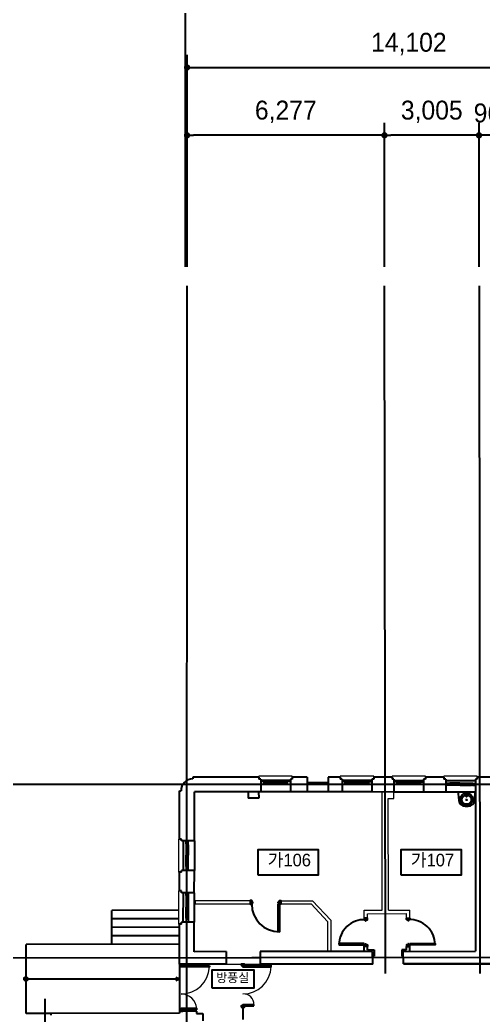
# Model space of a CAD drawing. Header units: millimetres. Extents: x 580267 to 706267, y 28800 to 115200.
# Drawn here: x 601886 to 616614, y 67210 to 98831 of the extents above; entities that cross this region are included whole.
import ezdxf
from ezdxf.enums import TextEntityAlignment as Align

# ---------------------------------------------------------------- set-up
doc = ezdxf.new("R2010")
doc.units = ezdxf.units.MM
doc.header["$LTSCALE"] = 5
for name, color, linetype in [('A-DOOR', 4, 'Continuous'), ('A-DOOR-8', 8, 'Continuous'), ('text', 7, 'Continuous'), ('단면선', 2, 'Continuous'), ('입면', 7, 'Continuous'), ('입면선', 8, 'Continuous'), ('중심선', 1, 'Continuous'), ('치수', 7, 'Continuous')]:
    doc.layers.add(name, color=color, linetype=linetype)
for name, color, linetype, lineweight in [('ELE-1 (벽체 마감)', 3, 'Continuous', 9), ('ELE-2 (마감 창호)', 4, 'Continuous', 9), ('HAT-2', 8, 'Continuous', 0)]:
    doc.layers.add(name, color=color, linetype=linetype, lineweight=lineweight)
doc.styles.get("Standard").update_dxf_attribs({"font": 'Gulim.ttf'})
doc.dimstyles.new('ISO-25', dxfattribs={"dimscale": 400, "dimtxt": 1.5, "dimasz": 0.5, "dimexe": 1, "dimexo": 1.5, "dimgap": 1, "dimtad": 1, "dimdec": 0, "dimlunit": 6, "dimtxsty": 'Standard', "dimblk": 'DOT', "dimcen": 0, "dimclrd": 256, "dimclre": 256, "dimclrt": 7, "dimadec": 0, "dimazin": 0, "dimtfac": 1, "dimtdec": 0, "dimtix": 1, "dimtmove": 0, "dimatfit": 3, "dimfxl": 1.25, "dimlwd": -1, "dimlwe": -1, "dimarcsym": 0})

# ---------------------------------------------------------------- blocks, each defined once
blk = doc.blocks.new('A$C26F80365')
at = {"layer": '입면선'}
for p, q in [((-26, 0), (27, 0)), ((-25, 194), (25, 194)), ((0, -27), (0, 26))]:
    blk.add_line(p, q, dxfattribs=at)
blk.add_lwpolyline([(-51, -205), (51, -205, 0.382162), (250, -27), (274, 189, 0.447008), (224, 245), (-224, 245, 0.447008), (-274, 189), (-250, -27, 0.382162)], format="xyb", close=True, dxfattribs=at)
blk.add_lwpolyline([(-25, 170), (-22, 170, -0.386916), (-18, 166), (-12, 101), (12, 101), (18, 166, -0.386916), (22, 170), (25, 170)], format="xyb", dxfattribs=at)
for centre, radius in [((0, 23), 196), ((0, 23), 188), ((-43, 182), 21.4), ((0, 0), 12.8), ((0, 182), 6.83), ((43, 182), 21.4)]:
    blk.add_circle(centre, radius, dxfattribs=at)
blk.add_rational_spline([(-15, 134), (-270, 114), (-135, -71), (0, -256), (135, -71), (270, 114), (15, 134)], [1, 0.527194519268, 1, 0.527194519268, 1, 0.527194519268, 1], degree=2, knots=[0, 0, 0, 0.333333, 0.333333, 0.666667, 0.666667, 1, 1, 1], dxfattribs=at)
blk = doc.blocks.new('_Dot')
at = {"color": 0, "linetype": 'ByBlock', "lineweight": -2}
blk.add_line((-0.5, 0), (-1, 0), dxfattribs=at)
at = {"color": 0, "linetype": 'ByBlock', "const_width": 0.5}
blk.add_lwpolyline([(-0.25, 0, 1), (0.25, 0, 1)], format="xyb", close=True, dxfattribs=at)
blk = doc.blocks.new('*D3')
at = {"layer": 'Defpoints', "color": 0}
for p in [(607201, 95164), (607201, 90383), (613479, 90383)]:
    blk.add_point(p, dxfattribs=at)
at = {"layer": '치수'}
for p, q in [((607201, 90983), (607201, 95564)), ((613479, 90983), (613479, 95564)), ((613279, 95164), (607401, 95164))]:
    blk.add_line(p, q, dxfattribs=at)
at = {"layer": '치수', "xscale": 200, "yscale": 200, "zscale": 200, "rotation": 180}
blk.add_blockref('_Dot', (607201, 95164), dxfattribs=at)
at = {"layer": '치수', "xscale": 200, "yscale": 200, "zscale": 200}
blk.add_blockref('_Dot', (613479, 95164), dxfattribs=at)
at = {"layer": '치수', "color": 7, "insert": (610340, 95909), "char_height": 600, "attachment_point": 5}
blk.add_mtext('6,277', dxfattribs=at)
blk = doc.blocks.new('*D4')
at = {"layer": 'Defpoints', "color": 0}
for p in [(613479, 95164), (613479, 90383), (616484, 90383)]:
    blk.add_point(p, dxfattribs=at)
at = {"layer": '치수'}
for p, q in [((613479, 90983), (613479, 95564)), ((616484, 90983), (616484, 95564)), ((616284, 95164), (613679, 95164))]:
    blk.add_line(p, q, dxfattribs=at)
at = {"layer": '치수', "xscale": 200, "yscale": 200, "zscale": 200, "rotation": 180}
blk.add_blockref('_Dot', (613479, 95164), dxfattribs=at)
at = {"layer": '치수', "xscale": 200, "yscale": 200, "zscale": 200}
blk.add_blockref('_Dot', (616484, 95164), dxfattribs=at)
at = {"layer": '치수', "color": 7, "insert": (614981, 95909), "char_height": 600, "attachment_point": 5}
blk.add_mtext('3,005', dxfattribs=at)
blk = doc.blocks.new('*D5')
at = {"layer": 'Defpoints', "color": 0}
for p in [(616484, 95164), (616484, 90383), (617454, 90383)]:
    blk.add_point(p, dxfattribs=at)
at = {"layer": '치수'}
for p, q in [((616484, 90983), (616484, 95564)), ((617454, 90983), (617454, 95564)), ((616284, 95164), (616084, 95164)), ((617454, 95164), (616484, 95164)), ((617654, 95164), (617854, 95164))]:
    blk.add_line(p, q, dxfattribs=at)
at = {"layer": '치수', "xscale": 200, "yscale": 200, "zscale": 200}
blk.add_blockref('_Dot', (616484, 95164), dxfattribs=at)
at = {"layer": '치수', "xscale": 200, "yscale": 200, "zscale": 200, "rotation": 180}
blk.add_blockref('_Dot', (617454, 95164), dxfattribs=at)
at = {"layer": '치수', "color": 7, "insert": (616969, 95871), "char_height": 600, "attachment_point": 5}
blk.add_mtext('969', dxfattribs=at)
blk = doc.blocks.new('*D60')
at = {"layer": 'Defpoints', "color": 0}
for p in [(621304, 97320), (607201, 90383), (621304, 90383)]:
    blk.add_point(p, dxfattribs=at)
at = {"layer": '치수'}
for p, q in [((607201, 90983), (607201, 97720)), ((621304, 90983), (621304, 97720)), ((607401, 97320), (621104, 97320))]:
    blk.add_line(p, q, dxfattribs=at)
at = {"layer": '치수', "xscale": 200, "yscale": 200, "zscale": 200, "rotation": 180}
blk.add_blockref('_Dot', (607201, 97320), dxfattribs=at)
at = {"layer": '치수', "xscale": 200, "yscale": 200, "zscale": 200}
blk.add_blockref('_Dot', (621304, 97320), dxfattribs=at)
at = {"layer": '치수', "color": 7, "insert": (614253, 98065), "char_height": 600, "attachment_point": 5}
blk.add_mtext('14,102', dxfattribs=at)
blk = doc.blocks.new('*D61')
at = {"layer": 'Defpoints', "color": 0}
for p in [(683691, 99477), (607157, 90383), (683691, 90383)]:
    blk.add_point(p, dxfattribs=at)
at = {"layer": '치수'}
for p, q in [((607157, 90983), (607157, 99877)), ((683691, 90983), (683691, 99877)), ((607357, 99477), (683491, 99477))]:
    blk.add_line(p, q, dxfattribs=at)
at = {"layer": '치수', "xscale": 200, "yscale": 200, "zscale": 200, "rotation": 180}
blk.add_blockref('_Dot', (607157, 99477), dxfattribs=at)
at = {"layer": '치수', "xscale": 200, "yscale": 200, "zscale": 200}
blk.add_blockref('_Dot', (683691, 99477), dxfattribs=at)
at = {"layer": '치수', "color": 7, "insert": (645424, 100222), "char_height": 600, "attachment_point": 5}
blk.add_mtext('76,534', dxfattribs=at)

msp = doc.modelspace()

# ---------------------------------------------------------------- linework, layer by layer
at = {"layer": 'A-DOOR'}
msp.add_line((608974.3, 67457.1), (608974.3, 67072.1), dxfattribs=at)
for points in [[(609291.8, 70803.5), (609256.8, 70803.5), (609256.8, 70846.5), (609206.8, 70846.5), (609206.8, 70736.5), (609256.8, 70736.5), (609256.8, 70779.5), (609291.8, 70779.5)], [(610101.8, 70803.5), (610136.8, 70803.5), (610136.8, 70846.5), (610186.8, 70846.5), (610186.8, 70736.5), (610136.8, 70736.5), (610136.8, 70779.5), (610101.8, 70779.5)], [(610093.8, 69856.5), (610093.8, 70736.5), (610136.8, 70736.5), (610136.8, 69856.5)], [(612898.2, 70206.7), (612898.1, 70241.7), (612941.1, 70241.8), (612941.1, 70291.8), (612831.1, 70291.7), (612831.1, 70241.7), (612874.1, 70241.7), (612874.2, 70206.7)], [(614219.2, 70208.5), (614219.1, 70243.5), (614176.1, 70243.4), (614176.1, 70293.4), (614286.1, 70293.6), (614286.1, 70243.6), (614243.1, 70243.5), (614243.2, 70208.5)], [(612832.1, 69484.7), (612032.1, 69483.6), (612032.2, 69440.6), (612832.2, 69441.7)], [(612899.1, 69476.7), (612899.2, 69441.7), (612942.2, 69441.8), (612942.2, 69391.8), (612832.2, 69391.7), (612832.2, 69441.7), (612875.2, 69441.7), (612875.1, 69476.7)], [(614220.1, 69478.5), (614220.2, 69443.5), (614177.2, 69443.4), (614177.2, 69393.4), (614287.2, 69393.6), (614287.2, 69443.6), (614244.2, 69443.5), (614244.1, 69478.5)], [(614287.1, 69486.6), (615087.1, 69487.6), (615087.2, 69444.6), (614287.2, 69443.6)], [(606961.9, 68779), (607061.9, 68779), (607061.9, 68824), (606961.9, 68824)], [(607911.9, 68779), (607912, 68744), (607012, 68744), (607011.9, 68779)], [(608922.5, 68781.5), (609022.5, 68781.5), (609022.5, 68826.5), (608922.5, 68826.5)], [(609874.3, 68746.5), (609874.2, 68781.5), (608974.2, 68781.5), (608974.3, 68746.5)], [(606961.9, 67335), (607061.9, 67335), (607061.9, 67380), (606961.9, 67380)], [(607511.9, 67380), (607511.9, 67415), (607011.9, 67415), (607011.9, 67380)], [(608924.3, 67457.1), (609024.3, 67457.1), (609024.3, 67502.1), (608924.3, 67502.1)], [(609324.3, 67502.1), (609324.2, 67537.1), (608974.2, 67537.1), (608974.3, 67502.1)]]:
    msp.add_lwpolyline(points, close=True, dxfattribs=at)
for centre, start, end in [((612832.2, 69441.7), 87.07669, 180.07505), ((614287.2, 69443.6), 0.07505, 93.07342)]:
    msp.add_arc(centre, 800, start, end, dxfattribs=at)
at = {"layer": 'A-DOOR-8'}
msp.add_arc((610136.8, 70736.5), 880, 180, 270, dxfattribs=at)
at = {"layer": 'ELE-1 (벽체 마감)'}
for p, q in [((611015.1, 74609.7), (611683, 74609.4)), ((611015.1, 74599.7), (611683, 74599.4)), ((613404.8, 70542.4), (613399.9, 74298.5)), ((613600.2, 74093), (613780.2, 74093.3)), ((613604.8, 70542.7), (613600.2, 74093)), ((613780.2, 74093.3), (613779.9, 74298.3)), ((609206.8, 70838.9), (607463.1, 70836.7)), ((607463.1, 70836.7), (607463.2, 70736.7)), ((609206.8, 70841.5), (609206.8, 70741.5)), ((609206.8, 70838.9), (609207, 70738.9)), ((610186.8, 70840.2), (611190.4, 70841.5)), ((610186.8, 70841.5), (610186.8, 70741.5)), ((610186.8, 70840.2), (610187, 70740.2)), ((611190.4, 70841.5), (611767.6, 70221.5)), ((609207, 70738.9), (607463.2, 70736.7)), ((610187, 70740.2), (611147, 70741.5)), ((611147, 70741.5), (611667.7, 70182.1)), ((612830.7, 70541.7), (613404.8, 70542.4)), ((612831.1, 70291.7), (612830.7, 70541.7)), ((613604.8, 70542.7), (614285.7, 70543.6)), ((614286.1, 70293.6), (614285.7, 70543.6)), ((611767.6, 70221.5), (611768.9, 69230.3)), ((612941.1, 70291.8), (612831.1, 70291.7)), ((612940.9, 70431.8), (614175.9, 70433.4)), ((612941.1, 70291.8), (612940.9, 70431.8)), ((614176.1, 70293.4), (614175.9, 70433.4)), ((614176.1, 70293.4), (614286.1, 70293.6)), ((611667.7, 70182.1), (611668.9, 69230.1)), ((608444.2, 69025.9), (609529.2, 69027.3)), ((608444.5, 68825.9), (609529.5, 68827.3))]:
    msp.add_line(p, q, dxfattribs=at)
at = {"layer": 'ELE-2 (마감 창호)'}
for p, q in [((609630.5, 74630.4), (609543.5, 74630.4)), ((610398.3, 74630.2), (609630.5, 74630.4)), ((609630.5, 74615.4), (609630.5, 74630.4)), ((610398.3, 74615.2), (610398.3, 74630.2)), ((610398.3, 74630.2), (610485.3, 74630.2)), ((610485.3, 74550), (609543.4, 74550.4)), ((609635.4, 74550.4), (609543.4, 74550.4)), ((609630.4, 74570.4), (609630.5, 74610.4)), ((609650.4, 74570.4), (609630.4, 74570.4)), ((609630.4, 74553.4), (609630.4, 74565.4)), ((609650.4, 74565.4), (609630.4, 74565.4)), ((609635.4, 74553.4), (609630.4, 74553.4)), ((609650.5, 74615.4), (609630.5, 74615.4)), ((609650.5, 74610.4), (609630.5, 74610.4)), ((609631.5, 74616.4), (609631.5, 74626.4)), ((609670.5, 74626.4), (609631.5, 74626.4)), ((609651.5, 74616.4), (609631.5, 74616.4)), ((609631.5, 74599.4), (609631.5, 74609.4)), ((609651.5, 74609.4), (609631.5, 74609.4)), ((609670.5, 74599.4), (609631.5, 74599.4)), ((609635.4, 74550.4), (609635.4, 74553.4)), ((610393.3, 74550.2), (609635.4, 74550.4)), ((609650.4, 74565.4), (609650.4, 74570.4)), ((609650.5, 74610.4), (609650.5, 74615.4)), ((609651.5, 74609.4), (609651.5, 74616.4)), ((609660.5, 74616.9), (609670.5, 74617.9)), ((609660.5, 74608.9), (609660.5, 74616.9)), ((609670.5, 74607.9), (609660.5, 74608.9)), ((609665.5, 74609.9), (609665.5, 74615.9)), ((609998.8, 74615.8), (609665.5, 74615.9)), ((609998.8, 74609.8), (609665.5, 74609.9)), ((609670.5, 74617.9), (609670.5, 74626.4)), ((609672.5, 74617.4), (609670.5, 74617.9)), ((609672.5, 74608.4), (609670.5, 74607.9)), ((609670.5, 74599.4), (609670.5, 74607.9)), ((609673.5, 74615.9), (609672.5, 74617.4)), ((609673.5, 74609.9), (609672.5, 74608.4)), ((609990.8, 74615.8), (609991.8, 74617.3)), ((609990.8, 74609.8), (609991.8, 74608.3)), ((609991.8, 74617.3), (609993.8, 74617.8)), ((609991.8, 74608.3), (609993.8, 74607.8)), ((609993.8, 74617.8), (609993.8, 74626.3)), ((609993.8, 74626.3), (610032.8, 74626.3)), ((610003.8, 74616.8), (609993.8, 74617.8)), ((610003.8, 74608.8), (609993.8, 74607.8)), ((609993.8, 74599.3), (609993.8, 74607.8)), ((609993.8, 74599.3), (610032.8, 74599.3)), ((609994.8, 74554.3), (609994.8, 74581.3)), ((610033.8, 74581.3), (609994.8, 74581.3)), ((610033.8, 74581.3), (609994.8, 74581.3)), ((609994.8, 74554.3), (610033.8, 74554.3)), ((609998.8, 74609.8), (609998.8, 74615.8)), ((610003.8, 74608.8), (610003.8, 74616.8)), ((610023.8, 74571.8), (610033.8, 74572.8)), ((610023.8, 74563.8), (610023.8, 74571.8)), ((610033.8, 74562.8), (610023.8, 74563.8)), ((610028.8, 74564.8), (610028.8, 74570.8)), ((610362.3, 74570.7), (610028.8, 74570.8)), ((610362.3, 74564.7), (610028.8, 74564.8)), ((610032.8, 74599.3), (610032.8, 74626.3)), ((610033.8, 74572.8), (610033.8, 74581.3)), ((610035.8, 74572.3), (610033.8, 74572.8)), ((610035.8, 74563.3), (610033.8, 74562.8)), ((610033.8, 74554.3), (610033.8, 74562.8)), ((610036.8, 74570.8), (610035.8, 74572.3)), ((610036.8, 74564.8), (610035.8, 74563.3)), ((610355.3, 74570.7), (610356.3, 74572.2)), ((610355.3, 74564.7), (610356.3, 74563.2)), ((610356.3, 74572.2), (610358.3, 74572.7)), ((610356.3, 74563.2), (610358.3, 74562.7)), ((610358.3, 74572.7), (610358.3, 74581.2)), ((610358.3, 74581.2), (610397.3, 74581.2)), ((610368.3, 74571.7), (610358.3, 74572.7)), ((610358.3, 74562.7), (610368.3, 74563.7)), ((610358.3, 74554.2), (610358.3, 74562.7)), ((610397.3, 74554.2), (610358.3, 74554.2)), ((610363.3, 74564.7), (610363.3, 74570.7)), ((610368.3, 74563.7), (610368.3, 74571.7)), ((610377.3, 74564.2), (610377.3, 74571.2)), ((610377.3, 74571.2), (610397.3, 74571.2)), ((610377.3, 74564.2), (610397.3, 74564.2)), ((610378.3, 74610.2), (610378.3, 74615.2)), ((610378.3, 74615.2), (610398.3, 74615.2)), ((610378.3, 74610.2), (610398.3, 74610.2)), ((610378.3, 74565.2), (610378.3, 74570.2)), ((610378.3, 74570.2), (610398.3, 74570.2)), ((610378.3, 74565.2), (610398.3, 74565.2)), ((610393.3, 74550.2), (610393.3, 74553.2)), ((610393.3, 74553.2), (610398.3, 74553.2)), ((610393.3, 74550.2), (610485.3, 74550.2)), ((610397.3, 74571.2), (610397.3, 74581.2)), ((610397.3, 74554.2), (610397.3, 74564.2)), ((610398.3, 74570.2), (610398.3, 74610.2)), ((610398.3, 74553.2), (610398.3, 74565.2)), ((612219.9, 74624.1), (612132.9, 74624.1)), ((612224.9, 74544.1), (612132.9, 74544.1)), ((612987.7, 74623.9), (612219.9, 74624.1)), ((612219.9, 74609.1), (612219.9, 74624.1)), ((612239.9, 74609.1), (612219.9, 74609.1)), ((612219.9, 74564.1), (612219.9, 74604.1)), ((612239.9, 74604.1), (612219.9, 74604.1)), ((612239.9, 74564.1), (612219.9, 74564.1)), ((612219.9, 74547.1), (612219.9, 74559.1)), ((612239.9, 74559.1), (612219.9, 74559.1)), ((612224.9, 74547.1), (612219.9, 74547.1)), ((612220.9, 74610.1), (612220.9, 74620.1)), ((612259.9, 74620.1), (612220.9, 74620.1)), ((612240.9, 74610.1), (612220.9, 74610.1)), ((612220.9, 74593.1), (612220.9, 74603.1)), ((612240.9, 74603.1), (612220.9, 74603.1)), ((612259.9, 74593.1), (612220.9, 74593.1)), ((612224.9, 74544.1), (612224.9, 74547.1)), ((612982.7, 74543.9), (612224.9, 74544.1)), ((612239.9, 74604.1), (612239.9, 74609.1)), ((612239.9, 74559.1), (612239.9, 74564.1)), ((612240.9, 74603.1), (612240.9, 74610.1)), ((612249.9, 74610.6), (612259.9, 74611.6)), ((612249.9, 74602.6), (612249.9, 74610.6)), ((612259.9, 74601.6), (612249.9, 74602.6)), ((612254.9, 74603.6), (612254.9, 74609.6)), ((612588.3, 74609.5), (612254.9, 74609.6)), ((612588.3, 74603.5), (612254.9, 74603.6)), ((612259.9, 74611.6), (612259.9, 74620.1)), ((612261.9, 74611.1), (612259.9, 74611.6)), ((612261.9, 74602.1), (612259.9, 74601.6)), ((612259.9, 74593.1), (612259.9, 74601.6)), ((612262.9, 74609.6), (612261.9, 74611.1)), ((612262.9, 74603.6), (612261.9, 74602.1)), ((612580.3, 74609.5), (612581.3, 74611)), ((612580.3, 74603.5), (612581.2, 74602)), ((612581.2, 74602), (612583.2, 74601.5)), ((612581.3, 74611), (612583.3, 74611.5)), ((612593.2, 74602.5), (612583.2, 74601.5)), ((612583.2, 74593), (612583.2, 74601.5)), ((612583.2, 74593), (612622.2, 74593)), ((612583.3, 74611.5), (612583.3, 74620)), ((612583.3, 74620), (612622.3, 74620)), ((612593.3, 74610.5), (612583.3, 74611.5)), ((612584.2, 74548), (612584.2, 74575)), ((612623.2, 74575), (612584.2, 74575)), ((612623.2, 74575), (612584.2, 74575)), ((612584.2, 74548), (612623.2, 74548)), ((612588.3, 74603.5), (612588.3, 74609.5)), ((612593.2, 74602.5), (612593.3, 74610.5)), ((612613.2, 74565.5), (612623.2, 74566.5)), ((612613.2, 74557.5), (612613.2, 74565.5)), ((612623.2, 74556.5), (612613.2, 74557.5)), ((612618.2, 74558.5), (612618.2, 74564.5)), ((612951.7, 74564.4), (612618.2, 74564.5)), ((612951.7, 74558.4), (612618.2, 74558.5)), ((612622.2, 74593), (612622.3, 74620)), ((612623.2, 74566.5), (612623.2, 74575)), ((612625.2, 74566), (612623.2, 74566.5)), ((612625.2, 74557), (612623.2, 74556.5)), ((612623.2, 74548), (612623.2, 74556.5)), ((612626.2, 74564.5), (612625.2, 74566)), ((612626.2, 74558.5), (612625.2, 74557)), ((612944.7, 74564.4), (612945.7, 74565.9)), ((612944.7, 74558.4), (612945.7, 74556.9)), ((612945.7, 74565.9), (612947.7, 74566.4)), ((612945.7, 74556.9), (612947.7, 74556.4)), ((612947.7, 74566.4), (612947.7, 74574.9)), ((612947.7, 74574.9), (612986.7, 74574.9)), ((612957.7, 74565.4), (612947.7, 74566.4)), ((612947.7, 74556.4), (612957.7, 74557.4)), ((612947.7, 74547.9), (612947.7, 74556.4)), ((612986.7, 74547.9), (612947.7, 74547.9)), ((612952.7, 74558.4), (612952.7, 74564.4)), ((612957.7, 74557.4), (612957.7, 74565.4)), ((612966.7, 74557.9), (612966.7, 74564.9)), ((612966.7, 74564.9), (612986.7, 74564.9)), ((612966.7, 74557.9), (612986.7, 74557.9)), ((612967.7, 74603.9), (612967.7, 74608.9)), ((612967.7, 74608.9), (612987.7, 74608.9)), ((612967.7, 74603.9), (612987.7, 74603.9)), ((612967.7, 74558.9), (612967.7, 74563.9)), ((612967.7, 74563.9), (612987.7, 74563.9)), ((612967.7, 74558.9), (612987.7, 74558.9)), ((612982.7, 74543.9), (612982.7, 74546.9)), ((612982.7, 74546.9), (612987.7, 74546.9)), ((612982.7, 74543.9), (613074.7, 74543.8)), ((612986.7, 74564.9), (612986.7, 74574.9)), ((612986.7, 74547.9), (612986.7, 74557.9)), ((612987.7, 74608.9), (612987.7, 74623.9)), ((612987.7, 74623.9), (613074.7, 74623.8)), ((612987.7, 74563.9), (612987.7, 74603.9)), ((612987.7, 74546.9), (612987.7, 74558.9)), ((613872, 74533.3), (613780, 74533.3)), ((613867.1, 74613.3), (613780.1, 74613.3)), ((613867, 74598.3), (613867.1, 74613.3)), ((613887, 74598.2), (613867, 74598.3)), ((613867, 74553.3), (613867, 74593.3)), ((613887, 74593.2), (613867, 74593.3)), ((613887, 74553.2), (613867, 74553.3)), ((613867, 74536.3), (613867, 74548.3)), ((613887, 74548.2), (613867, 74548.3)), ((613872, 74536.3), (613867, 74536.3)), ((614634.9, 74612.9), (613867.1, 74613.3)), ((613868, 74599.3), (613868, 74609.3)), ((613907, 74609.2), (613868, 74609.3)), ((613888, 74599.2), (613868, 74599.3)), ((613868, 74582.3), (613868, 74592.3)), ((613888, 74592.2), (613868, 74592.3)), ((613907, 74582.2), (613868, 74582.3)), ((613872, 74533.3), (613872, 74536.3)), ((614629.9, 74532.9), (613872, 74533.3)), ((613887, 74593.2), (613887, 74598.2)), ((613887, 74548.2), (613887, 74553.2)), ((613888, 74592.2), (613888, 74599.2)), ((613897, 74599.7), (613907, 74600.7)), ((613897, 74591.7), (613897, 74599.7)), ((613907, 74590.7), (613897, 74591.7)), ((613902, 74592.7), (613902, 74598.7)), ((614235.4, 74598.6), (613902, 74598.7)), ((614235.4, 74592.6), (613902, 74592.7)), ((613907, 74600.7), (613907, 74609.2)), ((613909, 74600.2), (613907, 74600.7)), ((613909, 74591.2), (613907, 74590.7)), ((613907, 74582.2), (613907, 74590.7)), ((613910, 74598.7), (613909, 74600.2)), ((613910, 74592.7), (613909, 74591.2)), ((614227.4, 74598.6), (614228.4, 74600.1)), ((614227.4, 74592.6), (614228.4, 74591.1)), ((614228.4, 74600.1), (614230.4, 74600.6)), ((614228.4, 74591.1), (614230.4, 74590.6)), ((614230.4, 74600.6), (614230.4, 74609.1)), ((614230.4, 74609.1), (614269.4, 74609.1)), ((614240.4, 74599.6), (614230.4, 74600.6)), ((614240.4, 74591.6), (614230.4, 74590.6)), ((614230.4, 74582.1), (614230.4, 74590.6)), ((614230.4, 74582.1), (614269.4, 74582.1)), ((614231.4, 74537.1), (614231.4, 74564.1)), ((614270.4, 74564.1), (614231.4, 74564.1)), ((614270.4, 74564.1), (614231.4, 74564.1)), ((614231.4, 74537.1), (614270.4, 74537.1)), ((614235.4, 74592.6), (614235.4, 74598.6)), ((614240.4, 74591.6), (614240.4, 74599.6)), ((614260.4, 74554.6), (614270.4, 74555.6)), ((614260.4, 74546.6), (614260.4, 74554.6)), ((614270.4, 74545.6), (614260.4, 74546.6)), ((614265.4, 74547.6), (614265.4, 74553.6)), ((614598.9, 74553.4), (614265.4, 74553.6)), ((614598.9, 74547.4), (614265.4, 74547.6)), ((614269.4, 74582.1), (614269.4, 74609.1)), ((614270.4, 74555.6), (614270.4, 74564.1)), ((614272.4, 74555), (614270.4, 74555.6)), ((614272.4, 74546), (614270.4, 74545.6)), ((614270.4, 74537.1), (614270.4, 74545.6)), ((614273.4, 74553.5), (614272.4, 74555)), ((614273.4, 74547.5), (614272.4, 74546)), ((614591.9, 74553.4), (614592.9, 74554.9)), ((614591.9, 74547.4), (614592.9, 74545.9)), ((614592.9, 74554.9), (614594.9, 74555.4)), ((614592.9, 74545.9), (614594.9, 74545.4)), ((614594.9, 74555.4), (614594.9, 74563.9)), ((614594.9, 74563.9), (614633.9, 74563.9)), ((614604.9, 74554.4), (614594.9, 74555.4)), ((614594.9, 74545.4), (614604.9, 74546.4)), ((614594.9, 74536.9), (614594.9, 74545.4)), ((614633.9, 74536.9), (614594.9, 74536.9)), ((614599.9, 74547.4), (614599.9, 74553.4)), ((614604.9, 74546.4), (614604.9, 74554.4)), ((614613.9, 74546.9), (614613.9, 74553.9)), ((614613.9, 74553.9), (614633.9, 74553.9)), ((614613.9, 74546.9), (614633.9, 74546.9)), ((614614.9, 74592.9), (614614.9, 74597.9)), ((614614.9, 74597.9), (614634.9, 74597.9)), ((614614.9, 74592.9), (614634.9, 74592.9)), ((614614.9, 74547.9), (614614.9, 74552.9)), ((614614.9, 74552.9), (614634.9, 74552.9)), ((614614.9, 74547.9), (614634.9, 74547.9)), ((614629.9, 74532.9), (614629.9, 74535.9)), ((614629.9, 74535.9), (614634.9, 74535.9)), ((614629.9, 74532.9), (614721.9, 74532.8)), ((614633.9, 74553.9), (614633.9, 74563.9)), ((614633.9, 74536.9), (614633.9, 74546.9)), ((614634.9, 74597.9), (614634.9, 74612.9)), ((614634.9, 74612.9), (614721.9, 74612.8)), ((614634.9, 74552.9), (614634.9, 74592.9)), ((614634.9, 74535.9), (614634.9, 74547.9)), ((615515, 74582.4), (615428, 74582.5)), ((615520, 74502.4), (615428, 74502.5)), ((616282.9, 74582), (615515, 74582.4)), ((615515, 74567.4), (615515, 74582.4)), ((615535, 74567.4), (615515, 74567.4)), ((615515, 74522.4), (615515, 74562.4)), ((615535, 74562.4), (615515, 74562.4)), ((615535, 74522.4), (615515, 74522.4)), ((615515, 74505.4), (615515, 74517.4)), ((615535, 74517.4), (615515, 74517.4)), ((615520, 74505.4), (615515, 74505.4)), ((615516, 74568.4), (615516, 74578.4)), ((615555, 74578.4), (615516, 74578.4)), ((615536, 74568.4), (615516, 74568.4)), ((615516, 74551.4), (615516, 74561.4)), ((615536, 74561.4), (615516, 74561.4)), ((615555, 74551.4), (615516, 74551.4)), ((615520, 74502.4), (615520, 74505.4)), ((616277.8, 74502), (615520, 74502.4)), ((615535, 74562.4), (615535, 74567.4)), ((615535, 74517.4), (615535, 74522.4)), ((615536, 74561.4), (615536, 74568.4)), ((615545, 74568.9), (615555, 74569.9)), ((615545, 74560.9), (615545, 74568.9)), ((615555, 74559.9), (615545, 74560.9)), ((615550, 74561.9), (615550, 74567.9)), ((615883.4, 74567.7), (615550, 74567.9)), ((615883.4, 74561.7), (615550, 74561.9)), ((615555, 74569.9), (615555, 74578.4)), ((615557, 74569.4), (615555, 74569.9)), ((615557, 74560.4), (615555, 74559.9)), ((615555, 74551.4), (615555, 74559.9)), ((615558, 74567.9), (615557, 74569.4)), ((615558, 74561.9), (615557, 74560.4)), ((615875.4, 74567.7), (615876.4, 74569.2)), ((615875.4, 74561.7), (615876.4, 74560.2)), ((615876.4, 74569.2), (615878.4, 74569.7)), ((615876.4, 74560.2), (615878.4, 74559.7)), ((615878.4, 74569.7), (615878.4, 74578.2)), ((615878.4, 74578.2), (615917.4, 74578.2)), ((615888.4, 74568.7), (615878.4, 74569.7)), ((615888.4, 74560.7), (615878.4, 74559.7)), ((615878.4, 74551.2), (615878.4, 74559.7)), ((615878.4, 74551.2), (615917.4, 74551.2)), ((615879.3, 74506.2), (615879.4, 74533.2)), ((615879.3, 74506.2), (615918.3, 74506.2)), ((615918.4, 74533.2), (615879.4, 74533.2)), ((615918.4, 74533.2), (615879.4, 74533.2)), ((615883.4, 74561.7), (615883.4, 74567.7)), ((615888.4, 74560.7), (615888.4, 74568.7)), ((615908.3, 74515.7), (615908.4, 74523.7)), ((615918.3, 74514.7), (615908.3, 74515.7)), ((615908.4, 74523.7), (615918.4, 74524.7)), ((615913.3, 74516.7), (615913.4, 74522.7)), ((616246.8, 74516.6), (615913.3, 74516.7)), ((616246.8, 74522.6), (615913.4, 74522.7)), ((615917.4, 74551.2), (615917.4, 74578.2)), ((615920.3, 74515.2), (615918.3, 74514.7)), ((615918.3, 74506.2), (615918.3, 74514.7)), ((615918.4, 74524.7), (615918.4, 74533.2)), ((615920.4, 74524.2), (615918.4, 74524.7)), ((615921.3, 74516.7), (615920.3, 74515.2)), ((615921.3, 74522.7), (615920.4, 74524.2)), ((616239.8, 74522.6), (616240.8, 74524.1)), ((616239.8, 74516.6), (616240.8, 74515.1)), ((616240.8, 74524.1), (616242.8, 74524.6)), ((616240.8, 74515.1), (616242.8, 74514.6)), ((616242.8, 74524.6), (616242.8, 74533.1)), ((616242.8, 74533.1), (616281.8, 74533)), ((616252.8, 74523.6), (616242.8, 74524.6)), ((616242.8, 74514.6), (616252.8, 74515.6)), ((616242.8, 74506.1), (616242.8, 74514.6)), ((616281.8, 74506), (616242.8, 74506.1)), ((616247.8, 74516.6), (616247.8, 74522.6)), ((616252.8, 74515.6), (616252.8, 74523.6)), ((616261.8, 74516), (616261.8, 74523)), ((616261.8, 74523), (616281.8, 74523)), ((616261.8, 74516), (616281.8, 74516)), ((616262.8, 74517), (616262.8, 74522)), ((616262.8, 74522), (616282.8, 74522)), ((616262.8, 74517), (616282.8, 74517)), ((616262.9, 74562), (616262.9, 74567)), ((616262.9, 74567), (616282.9, 74567)), ((616262.9, 74562), (616282.9, 74562)), ((616277.8, 74502), (616277.8, 74505)), ((616277.8, 74505), (616282.8, 74505)), ((616277.8, 74502), (616369.8, 74502)), ((616281.8, 74523), (616281.8, 74533)), ((616281.8, 74506), (616281.8, 74516)), ((616282.8, 74522), (616282.9, 74562)), ((616282.8, 74505), (616282.8, 74517)), ((616282.9, 74567), (616282.9, 74582)), ((616282.9, 74582), (616369.9, 74582)), ((607160.6, 72656.5), (607160.6, 72743.5)), ((607240.8, 72743.5), (607240.6, 71807.3)), ((607240.6, 72651.5), (607240.6, 72743.5)), ((607160.6, 72656.5), (607160.6, 71894.3)), ((607175.6, 72656.5), (607160.6, 72656.5)), ((607175.6, 72636.5), (607175.6, 72656.5)), ((607180.6, 72636.5), (607175.6, 72636.5)), ((607220.6, 72656.5), (607180.6, 72656.5)), ((607180.6, 72636.5), (607180.6, 72656.5)), ((607219.6, 72655.5), (607209.6, 72655.5)), ((607209.6, 72616.5), (607209.6, 72655.5)), ((607218.1, 72616.5), (607209.6, 72616.5)), ((607219.1, 72626.5), (607218.1, 72616.5)), ((607218.6, 72614.5), (607218.1, 72616.5)), ((607220.1, 72613.5), (607218.6, 72614.5)), ((607227.1, 72626.5), (607219.1, 72626.5)), ((607219.6, 72635.5), (607219.6, 72655.5)), ((607226.6, 72635.5), (607219.6, 72635.5)), ((607226.1, 72621.5), (607220.1, 72621.5)), ((607220.1, 72620.5), (607220.1, 72290)), ((607220.6, 72636.5), (607220.6, 72656.5)), ((607225.6, 72636.5), (607220.6, 72636.5)), ((607237.6, 72656.5), (607225.6, 72656.5)), ((607225.6, 72636.5), (607225.6, 72656.5)), ((607226.1, 72620.5), (607226.1, 72290)), ((607226.1, 72613.5), (607227.6, 72614.5)), ((607236.6, 72655.5), (607226.6, 72655.5)), ((607226.6, 72635.5), (607226.6, 72655.5)), ((607228.1, 72616.5), (607227.1, 72626.5)), ((607227.6, 72614.5), (607228.1, 72616.5)), ((607236.6, 72616.5), (607228.1, 72616.5)), ((607236.6, 72655.5), (607236.6, 72616.5)), ((607237.6, 72651.5), (607237.6, 72656.5)), ((607240.6, 72651.5), (607237.6, 72651.5)), ((607240.6, 72651.5), (607240.6, 71899.3)), ((607191.6, 72294), (607164.6, 72294)), ((607164.6, 72255), (607164.6, 72294)), ((607173.1, 72255), (607164.6, 72255)), ((607174.1, 72265), (607173.1, 72255)), ((607173.6, 72253), (607173.1, 72255)), ((607175.1, 72252), (607173.6, 72253)), ((607182.1, 72265), (607174.1, 72265)), ((607181.1, 72260), (607175.1, 72260)), ((607175.1, 72260), (607175.1, 71929.3)), ((607181.1, 72260), (607181.1, 71929.3)), ((607181.1, 72252), (607182.6, 72253)), ((607182.1, 72265), (607183.1, 72255)), ((607182.6, 72253), (607183.1, 72255)), ((607191.6, 72255), (607183.1, 72255)), ((607191.6, 72255), (607191.6, 72294)), ((607218.1, 72295), (607209.6, 72295)), ((607209.6, 72295), (607209.6, 72256)), ((607209.6, 72295), (607209.6, 72256)), ((607236.6, 72256), (607209.6, 72256)), ((607218.6, 72297), (607218.1, 72295)), ((607219.1, 72285), (607218.1, 72295)), ((607220.1, 72298), (607218.6, 72297)), ((607227.1, 72285), (607219.1, 72285)), ((607226.1, 72290), (607220.1, 72290)), ((607226.1, 72298), (607227.6, 72297)), ((607228.1, 72295), (607227.1, 72285)), ((607227.6, 72297), (607228.1, 72295)), ((607236.6, 72295), (607228.1, 72295)), ((607236.6, 72256), (607236.6, 72295)), ((607175.6, 71894.3), (607160.6, 71894.3)), ((607160.6, 71894.3), (607160.6, 71807.3)), ((607173.1, 71934.3), (607164.6, 71934.3)), ((607164.6, 71934.3), (607164.6, 71895.3)), ((607174.6, 71895.3), (607164.6, 71895.3)), ((607173.6, 71936.3), (607173.1, 71934.3)), ((607174.1, 71924.3), (607173.1, 71934.3)), ((607175.1, 71937.3), (607173.6, 71936.3)), ((607182.1, 71924.3), (607174.1, 71924.3)), ((607181.6, 71915.3), (607174.6, 71915.3)), ((607174.6, 71915.3), (607174.6, 71895.3)), ((607181.1, 71929.3), (607175.1, 71929.3)), ((607180.6, 71914.3), (607175.6, 71914.3)), ((607175.6, 71914.3), (607175.6, 71894.3)), ((607180.6, 71914.3), (607180.6, 71894.3)), ((607220.6, 71894.3), (607180.6, 71894.3)), ((607181.1, 71937.3), (607182.6, 71936.3)), ((607181.6, 71915.3), (607181.6, 71895.3)), ((607191.6, 71895.3), (607181.6, 71895.3)), ((607183.1, 71934.3), (607182.1, 71924.3)), ((607182.6, 71936.3), (607183.1, 71934.3)), ((607191.6, 71934.3), (607183.1, 71934.3)), ((607191.6, 71934.3), (607191.6, 71895.3)), ((607225.6, 71914.3), (607220.6, 71914.3)), ((607220.6, 71914.3), (607220.6, 71894.3)), ((607225.6, 71914.3), (607225.6, 71894.3)), ((607237.6, 71894.3), (607225.6, 71894.3)), ((607240.6, 71899.3), (607237.6, 71899.3)), ((607237.6, 71899.3), (607237.6, 71894.3)), ((607240.6, 71899.3), (607240.6, 71807.3)), ((607162.3, 71006.4), (607162.3, 71093.4)), ((607162.3, 71006.4), (607162.3, 70244.2)), ((607177.3, 71006.4), (607162.3, 71006.4)), ((607177.3, 70986.4), (607177.3, 71006.4)), ((607182.3, 70986.4), (607177.3, 70986.4)), ((607222.3, 71006.4), (607182.3, 71006.4)), ((607182.3, 70986.4), (607182.3, 71006.4)), ((607221.3, 71005.4), (607211.3, 71005.4)), ((607211.3, 70966.4), (607211.3, 71005.4)), ((607219.8, 70966.4), (607211.3, 70966.4)), ((607220.8, 70976.4), (607219.8, 70966.4)), ((607220.3, 70964.4), (607219.8, 70966.4)), ((607221.8, 70963.4), (607220.3, 70964.4)), ((607228.8, 70976.4), (607220.8, 70976.4)), ((607221.3, 70985.4), (607221.3, 71005.4)), ((607228.3, 70985.4), (607221.3, 70985.4)), ((607227.8, 70971.4), (607221.8, 70971.4)), ((607221.8, 70970.4), (607221.8, 70639.8)), ((607222.3, 70986.4), (607222.3, 71006.4)), ((607227.3, 70986.4), (607222.3, 70986.4)), ((607239.3, 71006.4), (607227.3, 71006.4)), ((607227.3, 70986.4), (607227.3, 71006.4)), ((607227.8, 70970.4), (607227.8, 70639.8)), ((607227.8, 70963.4), (607229.3, 70964.4)), ((607238.3, 71005.4), (607228.3, 71005.4)), ((607228.3, 70985.4), (607228.3, 71005.4)), ((607229.8, 70966.4), (607228.8, 70976.4)), ((607229.3, 70964.4), (607229.8, 70966.4)), ((607238.3, 70966.4), (607229.8, 70966.4)), ((607238.3, 71005.4), (607238.3, 70966.4)), ((607239.3, 71001.4), (607239.3, 71006.4)), ((607242.3, 71001.4), (607239.3, 71001.4)), ((607242.4, 71093.4), (607242.2, 70157.2)), ((607242.5, 71093.4), (607242.3, 70157.2)), ((607242.3, 71001.4), (607242.3, 71093.4)), ((607242.3, 71001.4), (607242.3, 70249.2)), ((607193.3, 70643.8), (607166.3, 70643.8)), ((607166.3, 70604.8), (607166.3, 70643.8)), ((607174.8, 70604.8), (607166.3, 70604.8)), ((607175.8, 70614.8), (607174.8, 70604.8)), ((607175.3, 70602.8), (607174.8, 70604.8)), ((607176.8, 70601.8), (607175.3, 70602.8)), ((607183.8, 70614.8), (607175.8, 70614.8)), ((607182.8, 70609.8), (607176.8, 70609.8)), ((607176.8, 70609.8), (607176.8, 70279.2)), ((607182.8, 70609.8), (607182.8, 70279.2)), ((607182.8, 70601.8), (607184.3, 70602.8)), ((607183.8, 70614.8), (607184.8, 70604.8)), ((607184.3, 70602.8), (607184.8, 70604.8)), ((607193.3, 70604.8), (607184.8, 70604.8)), ((607193.3, 70604.8), (607193.3, 70643.8)), ((607219.8, 70644.8), (607211.3, 70644.8)), ((607211.3, 70644.8), (607211.3, 70605.8)), ((607211.3, 70644.8), (607211.3, 70605.8)), ((607238.3, 70605.8), (607211.3, 70605.8)), ((607220.3, 70646.8), (607219.8, 70644.8)), ((607220.8, 70634.8), (607219.8, 70644.8)), ((607221.8, 70647.8), (607220.3, 70646.8)), ((607228.8, 70634.8), (607220.8, 70634.8)), ((607227.8, 70639.8), (607221.8, 70639.8)), ((607227.8, 70647.8), (607229.3, 70646.8)), ((607229.8, 70644.8), (607228.8, 70634.8)), ((607229.3, 70646.8), (607229.8, 70644.8)), ((607238.3, 70644.8), (607229.8, 70644.8)), ((607238.3, 70605.8), (607238.3, 70644.8)), ((607177.3, 70244.2), (607162.3, 70244.2)), ((607162.3, 70244.2), (607162.3, 70157.2)), ((607174.8, 70284.2), (607166.3, 70284.2)), ((607166.3, 70284.2), (607166.3, 70245.2)), ((607176.3, 70245.2), (607166.3, 70245.2)), ((607175.3, 70286.2), (607174.8, 70284.2)), ((607175.8, 70274.2), (607174.8, 70284.2)), ((607176.8, 70287.2), (607175.3, 70286.2)), ((607183.8, 70274.2), (607175.8, 70274.2)), ((607183.3, 70265.2), (607176.3, 70265.2)), ((607176.3, 70265.2), (607176.3, 70245.2)), ((607182.8, 70279.2), (607176.8, 70279.2)), ((607182.3, 70264.2), (607177.3, 70264.2)), ((607177.3, 70264.2), (607177.3, 70244.2)), ((607182.3, 70264.2), (607182.3, 70244.2)), ((607222.3, 70244.2), (607182.3, 70244.2)), ((607182.8, 70287.2), (607184.3, 70286.2)), ((607183.3, 70265.2), (607183.3, 70245.2)), ((607193.3, 70245.2), (607183.3, 70245.2)), ((607184.8, 70284.2), (607183.8, 70274.2)), ((607184.3, 70286.2), (607184.8, 70284.2)), ((607193.3, 70284.2), (607184.8, 70284.2)), ((607193.3, 70284.2), (607193.3, 70245.2)), ((607227.3, 70264.2), (607222.3, 70264.2)), ((607222.3, 70264.2), (607222.3, 70244.2)), ((607227.3, 70264.2), (607227.3, 70244.2)), ((607239.3, 70244.2), (607227.3, 70244.2)), ((607242.3, 70249.2), (607239.3, 70249.2)), ((607239.3, 70249.2), (607239.3, 70244.2)), ((607242.3, 70249.2), (607242.3, 70157.2))]:
    msp.add_line(p, q, dxfattribs=at)
for centre, radius, start, end in [((607011.9, 68779), 900, 270, 357.77127), ((608974.2, 68781.5), 900, 270.00083, 357.77127), ((607011.9, 67380), 500, 4.00454, 90), ((608993.1, 67550.7), 331.4, 357.64385, 93.26365)]:
    msp.add_arc(centre, radius, start, end, dxfattribs=at)
at = {"layer": 'HAT-2'}
for p, q in [((610545.4, 74799.9), (609483.5, 74800.5)), ((609483.5, 74770.5), (609483.5, 74800.5)), ((610545.4, 74769.9), (610545.4, 74799.9)), ((613134.9, 74798.6), (612073, 74799.2)), ((612073, 74769.2), (612073, 74799.2)), ((613134.9, 74768.6), (613134.9, 74798.6)), ((614782, 74797.8), (613720.2, 74798.3)), ((613720.2, 74768.3), (613720.2, 74798.3)), ((614782, 74767.8), (614782, 74797.8)), ((616430, 74797), (615368.1, 74797.5)), ((615368.1, 74767.5), (615368.1, 74797.5)), ((616430, 74767), (616430, 74797)), ((606932.8, 72803.6), (606932.5, 71747.4)), ((606962.8, 72803.6), (606932.8, 72803.6)), ((606962.5, 71747.4), (606932.5, 71747.4)), ((606932.4, 71153.4), (606932.2, 70097.2)), ((606962.4, 71153.4), (606932.4, 71153.4)), ((606962.2, 70097.2), (606932.2, 70097.2))]:
    msp.add_line(p, q, dxfattribs=at)
at = {"layer": 'text'}
for points in [[(609450.6, 71662.7), (611379.2, 71662.7), (611379.2, 72464.5), (609450.6, 72464.5)], [(614000.6, 71662.7), (615929.2, 71662.7), (615929.2, 72464.5), (614000.6, 72464.5)], [(607989.1, 68077.2), (609339.1, 68077.2), (609339.1, 68638.5), (607989.1, 68638.5)]]:
    msp.add_lwpolyline(points, close=True, dxfattribs=at)
at = {"layer": '단면선'}
for p, q in [((609483.5, 74770.5), (607382, 74771.5)), ((607382, 74771.5), (607382, 74712.7)), ((609483.5, 74770.5), (609483.5, 74710.5)), ((609543.5, 74710.4), (609483.5, 74710.5)), ((609543.5, 74710.4), (609543.3, 74300.4)), ((610485.4, 74710), (610485.1, 74300)), ((610545.4, 74709.9), (610485.4, 74710)), ((610545.4, 74769.9), (610545.4, 74709.9)), ((611015.4, 74769.7), (610545.4, 74769.9)), ((611015.4, 74769.7), (611015.1, 74299)), ((611683, 74769.4), (611682.8, 74299.4)), ((612073, 74769.2), (611683, 74769.4)), ((612073, 74769.2), (612073, 74709.2)), ((612133, 74709.1), (612073, 74709.2)), ((612133, 74709.1), (612132.8, 74299.1)), ((613074.9, 74708.7), (613074.7, 74298.7)), ((613134.9, 74708.6), (613074.9, 74708.7)), ((613720.2, 74768.3), (613134.9, 74768.6)), ((613134.9, 74768.6), (613134.9, 74708.6)), ((613720.2, 74768.3), (613720.2, 74708.3)), ((613780.2, 74708.3), (613720.2, 74708.3)), ((613780.2, 74708.3), (613780, 74298.3)), ((614722, 74707.8), (614721.8, 74297.8)), ((614782, 74707.8), (614722, 74707.8)), ((615368.1, 74767.5), (614782, 74767.8)), ((614782, 74767.8), (614782, 74707.8)), ((615368.1, 74767.5), (615368.1, 74707.5)), ((615428.1, 74707.5), (615368.1, 74707.5)), ((615428.1, 74707.5), (615427.9, 74297.5)), ((616369.9, 74707), (616369.7, 74297)), ((616429.9, 74707), (616369.9, 74707)), ((616430, 74767), (616429.9, 74707)), ((617238.4, 74766.6), (616430, 74767)), ((606962.8, 72803.6), (606963.1, 74340.4)), ((606963.1, 74340.4), (607012.8, 74340.4)), ((607432.8, 72743.5), (607433.1, 74301.5)), ((609543.3, 74300.4), (607433.1, 74301.5)), ((611015.1, 74299.7), (610485.1, 74300)), ((612132.8, 74299.1), (611682.8, 74299.4)), ((613780, 74298.3), (613074.7, 74298.7)), ((615427.9, 74297.5), (614721.8, 74297.8)), ((616369.7, 74297), (616376.8, 69236.3)), ((607022.8, 72803.6), (606962.8, 72803.6)), ((607022.8, 72743.6), (607022.8, 72803.6)), ((607432.8, 72743.5), (607022.8, 72743.6)), ((607022.5, 71747.4), (607022.6, 71807.4)), ((607432.6, 71807.3), (607022.6, 71807.4)), ((607432.4, 71093.3), (607432.6, 71807.3)), ((606962.4, 71153.4), (606962.5, 71747.4)), ((607022.5, 71747.4), (606962.5, 71747.4)), ((607022.4, 71153.4), (606962.4, 71153.4)), ((607022.4, 71093.4), (607022.4, 71153.4)), ((607432.4, 71093.3), (607022.4, 71093.4)), ((606961.9, 68824), (606962.2, 70097.2)), ((607022.2, 70097.2), (606962.2, 70097.2)), ((607022.2, 70097.2), (607022.2, 70157.2)), ((607432.2, 70157.1), (607022.2, 70157.2)), ((607432, 69224.6), (607432.2, 70157.1)), ((608443.9, 69225.9), (607432, 69224.6)), ((608443.9, 69225.9), (608444.5, 68825.9)), ((613102.4, 69232), (609528.9, 69227.3)), ((609528.9, 69227.3), (609529.5, 68827.3)), ((613103, 68832), (613102.4, 69232)), ((614077.4, 69233.3), (616376.8, 69236.3)), ((614078, 68833.3), (614077.4, 69233.3)), ((608444.5, 68825.9), (606961.9, 68824)), ((613103, 68832), (609529.5, 68827.3)), ((614078, 68833.3), (617481.7, 68837.8)), ((617494.7, 68837.8), (614078, 68833.3)), ((606961.9, 67275), (602867, 67265.4)), ((602867, 67265.4), (602867.1, 67209.6)), ((607496.9, 67336.1), (606961.9, 67335)), ((606961.9, 67335), (606961.9, 67275)), ((607496.9, 67336.1), (607496.9, 67262.1)), ((607496.9, 67262.1), (607700.9, 67262.1)), ((607700.9, 67262.1), (607700.9, 67027.1))]:
    msp.add_line(p, q, dxfattribs=at)
msp.add_arc((607378.7, 74346.7), 366, 89.48746, 180.98705, dxfattribs=at)
at = {"layer": '입면'}
for p, q in [((610485.3, 74660), (609543.5, 74660.4)), ((613074.8, 74658.7), (612133, 74659.1)), ((614722, 74657.8), (613780.1, 74658.3)), ((616369.9, 74657), (615428.1, 74657.5)), ((609994.8, 74570.3), (609630.4, 74570.4)), ((609994.8, 74565.3), (609630.4, 74565.4)), ((609993.8, 74626.3), (609670.5, 74626.4)), ((609993.8, 74599.3), (609670.5, 74599.4)), ((610378.3, 74615.2), (610032.8, 74615.3)), ((610378.3, 74610.2), (610032.8, 74610.3)), ((610358.3, 74581.2), (610033.8, 74581.3)), ((610358.3, 74554.2), (610033.8, 74554.3)), ((612584.2, 74564), (612219.9, 74564.1)), ((612584.2, 74559), (612219.9, 74559.1)), ((612583.3, 74620), (612259.9, 74620.1)), ((612583.2, 74593), (612259.9, 74593.1)), ((612967.7, 74608.9), (612622.3, 74609)), ((612967.7, 74603.9), (612622.3, 74604)), ((612947.7, 74574.9), (612623.2, 74575)), ((612947.7, 74547.9), (612623.2, 74548)), ((614231.4, 74553.1), (613867, 74553.3)), ((614231.4, 74548.1), (613867, 74548.3)), ((614230.4, 74609.1), (613907, 74609.2)), ((614230.4, 74582.1), (613907, 74582.2)), ((614614.9, 74597.9), (614269.4, 74598.1)), ((614614.9, 74592.9), (614269.4, 74593.1)), ((614594.9, 74563.9), (614270.4, 74564.1)), ((614594.9, 74536.9), (614270.4, 74537.1)), ((615879.3, 74522.2), (615515, 74522.4)), ((615879.3, 74517.2), (615515, 74517.4)), ((615878.4, 74578.2), (615555, 74578.4)), ((615878.4, 74551.2), (615555, 74551.4)), ((616262.9, 74567), (615917.4, 74567.2)), ((616262.9, 74562), (615917.4, 74562.2)), ((616242.8, 74506.1), (615918.3, 74506.2)), ((616242.8, 74533.1), (615918.4, 74533.2)), ((609147.8, 74300.6), (609148.1, 74100.3)), ((609478.1, 74100.7), (609148.1, 74100.3)), ((609477.8, 74300.5), (609478.1, 74100.7)), ((610485.1, 74300), (609543.3, 74300.4)), ((611682.8, 74299.4), (611015.1, 74299.7)), ((613074.7, 74298.7), (612132.8, 74299.1)), ((614721.8, 74297.8), (613780, 74298.3)), ((616369.7, 74297), (615427.9, 74297.5)), ((607072.8, 72743.6), (607072.6, 71807.4)), ((607432.8, 72743.5), (607432.6, 71807.3)), ((607175.6, 72636.5), (607175.6, 72294)), ((607180.6, 72636.5), (607180.6, 72294)), ((607209.6, 72616.5), (607209.6, 72295)), ((607236.6, 72616.5), (607236.6, 72295)), ((607164.6, 72255), (607164.6, 71934.3)), ((607191.6, 72255), (607191.6, 71934.3)), ((607220.6, 72256), (607220.6, 71894.3)), ((607225.6, 72256), (607225.6, 71894.3)), ((607072.4, 71093.4), (607072.2, 70157.2)), ((607177.3, 70986.4), (607177.3, 70643.8)), ((607182.3, 70986.4), (607182.3, 70643.8)), ((607211.3, 70966.4), (607211.3, 70644.8)), ((607238.3, 70966.4), (607238.3, 70644.8)), ((607432.4, 71093.3), (607432.2, 70157.1)), ((607166.3, 70604.8), (607166.3, 70284.2)), ((607193.3, 70604.8), (607193.3, 70284.2)), ((607222.3, 70605.8), (607222.3, 70244.2)), ((607227.3, 70605.8), (607227.3, 70244.2)), ((612942.2, 69391.8), (612832.2, 69391.7)), ((612832.4, 69231.7), (612832.2, 69391.7)), ((612942.4, 69281.8), (612942.2, 69391.8)), ((612942.4, 69281.8), (613152.4, 69282.1)), ((613152.4, 69282.1), (613152.6, 69082.1)), ((614177.4, 69283.4), (614027.4, 69283.2)), ((614027.4, 69283.2), (614027.6, 69083.2)), ((614177.2, 69393.4), (614287.2, 69393.6)), ((614177.4, 69283.4), (614177.2, 69393.4)), ((614287.4, 69233.6), (614287.2, 69393.6)), ((613152.6, 69082.1), (613102.6, 69082)), ((614027.6, 69083.2), (614077.6, 69083.3)), ((602079.6, 68357), (606956.7, 68361.5))]:
    msp.add_line(p, q, dxfattribs=at)
for points in [[(606844.5, 68417.8), (606956.7, 68361.5)], [(606844.5, 68305.3), (606956.7, 68361.5)]]:
    msp.add_lwpolyline(points, dxfattribs=at)
msp.add_circle((602079.6, 68357), 60, dxfattribs=at)
at = {"layer": '입면선'}
for p, q in [((606953.9, 70540), (604812.1, 70535)), ((604812.1, 69455), (604812.1, 70535)), ((606954.6, 70270), (604810.8, 70265)), ((606955.2, 70000), (604811.4, 69995)), ((606955.8, 69730), (604812.1, 69725)), ((606955.8, 69730), (604812.1, 69725)), ((602084.6, 67265.4), (602085.1, 69448.6)), ((606956.5, 69460), (602085.1, 69448.6)), ((606961.9, 68779), (606961.9, 67380)), ((602867, 67265.4), (602084.6, 67265.4))]:
    msp.add_line(p, q, dxfattribs=at)
at = {"layer": '중심선'}
for p, q in [((607194, 55015.5), (607201.5, 90383)), ((613507.5, 68532.5), (613478.8, 90383)), ((616484.1, 90383), (616514.6, 68536.5)), ((621152.2, 74529.6), (597674.8, 74541.4)), ((621159.2, 69042.6), (597674.8, 69011.8)), ((602687.2, 60788.2), (602695.1, 67730))]:
    msp.add_line(p, q, dxfattribs=at)

# ---------------------------------------------------------------- block references
at = {"layer": '입면선'}
msp.add_blockref('A$C26F80365', (616089.7, 74052), dxfattribs=at)

# ---------------------------------------------------------------- texts
at = {"layer": 'text'}
for s, height, p in [('가106', 400, (610452.7, 72135.9)), ('가107', 400, (615002.7, 72135.9)), ('방풍실', 280, (608653.4, 68396.4))]:
    msp.add_text(s, height=height, dxfattribs=at).set_placement(p, align=Align.MIDDLE_CENTER)

# ---------------------------------------------------------------- dimensions: what is measured, and where the dimension line sits
at = {"layer": '치수'}
for base, p1, p2, picture, middle in [((683690.7, 99476.6), (607157, 90383), (683690.7, 90383.4), '*D61', (645423.8, 100221.7)), ((621303.7, 97320.1), (607201.5, 90382.8), (621303.7, 90383), '*D60', (614252.6, 98065.2))]:
    dim = msp.add_linear_dim(base=base, p1=p1, p2=p2, dimstyle='ISO-25', dxfattribs=at)
    dim.commit()
    dim.dimension.update_dxf_attribs({"geometry": picture, "text_midpoint": middle})
for base, p1, p2, picture, middle in [((607201.5, 95163.8), (613478.8, 90383), (607201.5, 90383), '*D3', (610340.2, 95908.5)), ((613478.8, 95163.8), (616484.1, 90383), (613478.8, 90383), '*D4', (614981.5, 95908.5)), ((616484.1, 95163.8), (617453.5, 90383), (616484.1, 90383), '*D5', (616968.8, 95871.4))]:
    dim = msp.add_linear_dim(base=base, p1=p1, p2=p2, angle=180, dimstyle='ISO-25', dxfattribs=at)
    dim.commit()
    dim.dimension.update_dxf_attribs({"geometry": picture, "text_midpoint": middle})

doc.saveas('drawing.dxf')
